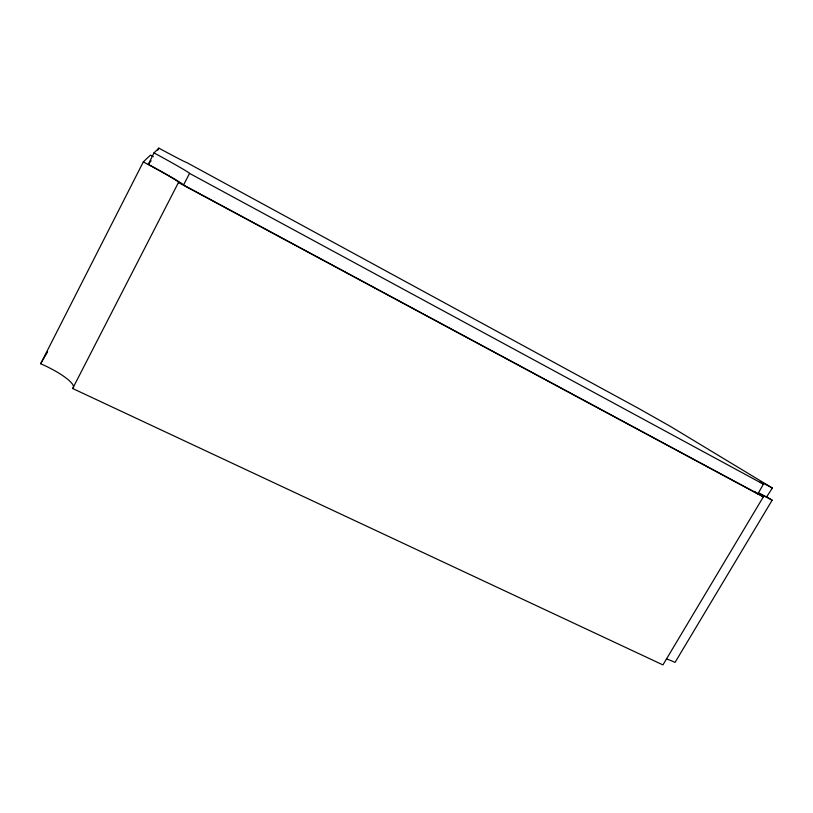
<?xml version="1.0" encoding="UTF-8"?>
<svg xmlns="http://www.w3.org/2000/svg" width="813" height="813" viewBox="0 0 813 813"><rect width="100%" height="100%" fill="white"/><g stroke="black" fill="none" stroke-linecap="round" stroke-linejoin="round"><path stroke-width="1.22" d="M666.386 658.926A33.557 6.158 32.5 0 1 675.034 662.422L772.147 500.208A34.197 1.057 29.5 0 0 763.305 496.906L662.93 664.912L72.662 388.502A35.762 8.018 24.9 0 0 40.65 363.736L143.322 161.909L150.466 155.1A27.591 0.793 28.4 0 0 153.332 156.665M772.35 488.024L772.025 487.851A38.882 0.864 29.3 0 0 763.397 484.182L757.929 493.806L183.545 185.029A42.103 1.596 28.2 0 0 148.342 164.378L153.992 152.885L158.911 148.159A31.798 0.65 28.5 0 0 186.766 162.559L638.54 408.4L670.197 426.276L772.35 488.024L766.547 497.028A38.841 1.199 29.5 0 0 758.346 492.81M157.752 150.12L158.789 148.088M72.662 388.502L178.454 182.529A36.565 1.382 28.2 0 0 143.322 161.909M183.545 185.029L189.531 173.382A42.164 1.148 28.4 0 0 154.145 152.966L153.992 152.885M40.65 363.736L47.591 351.866M148.179 164.287L151.157 160.761M178.454 182.529L763.305 496.906M189.531 173.382L763.6 484.314M766.781 496.855L772.147 500.208M757.929 493.806L757.726 493.684A38.841 1.199 29.5 0 1 754.515 491.337"/></g></svg>
